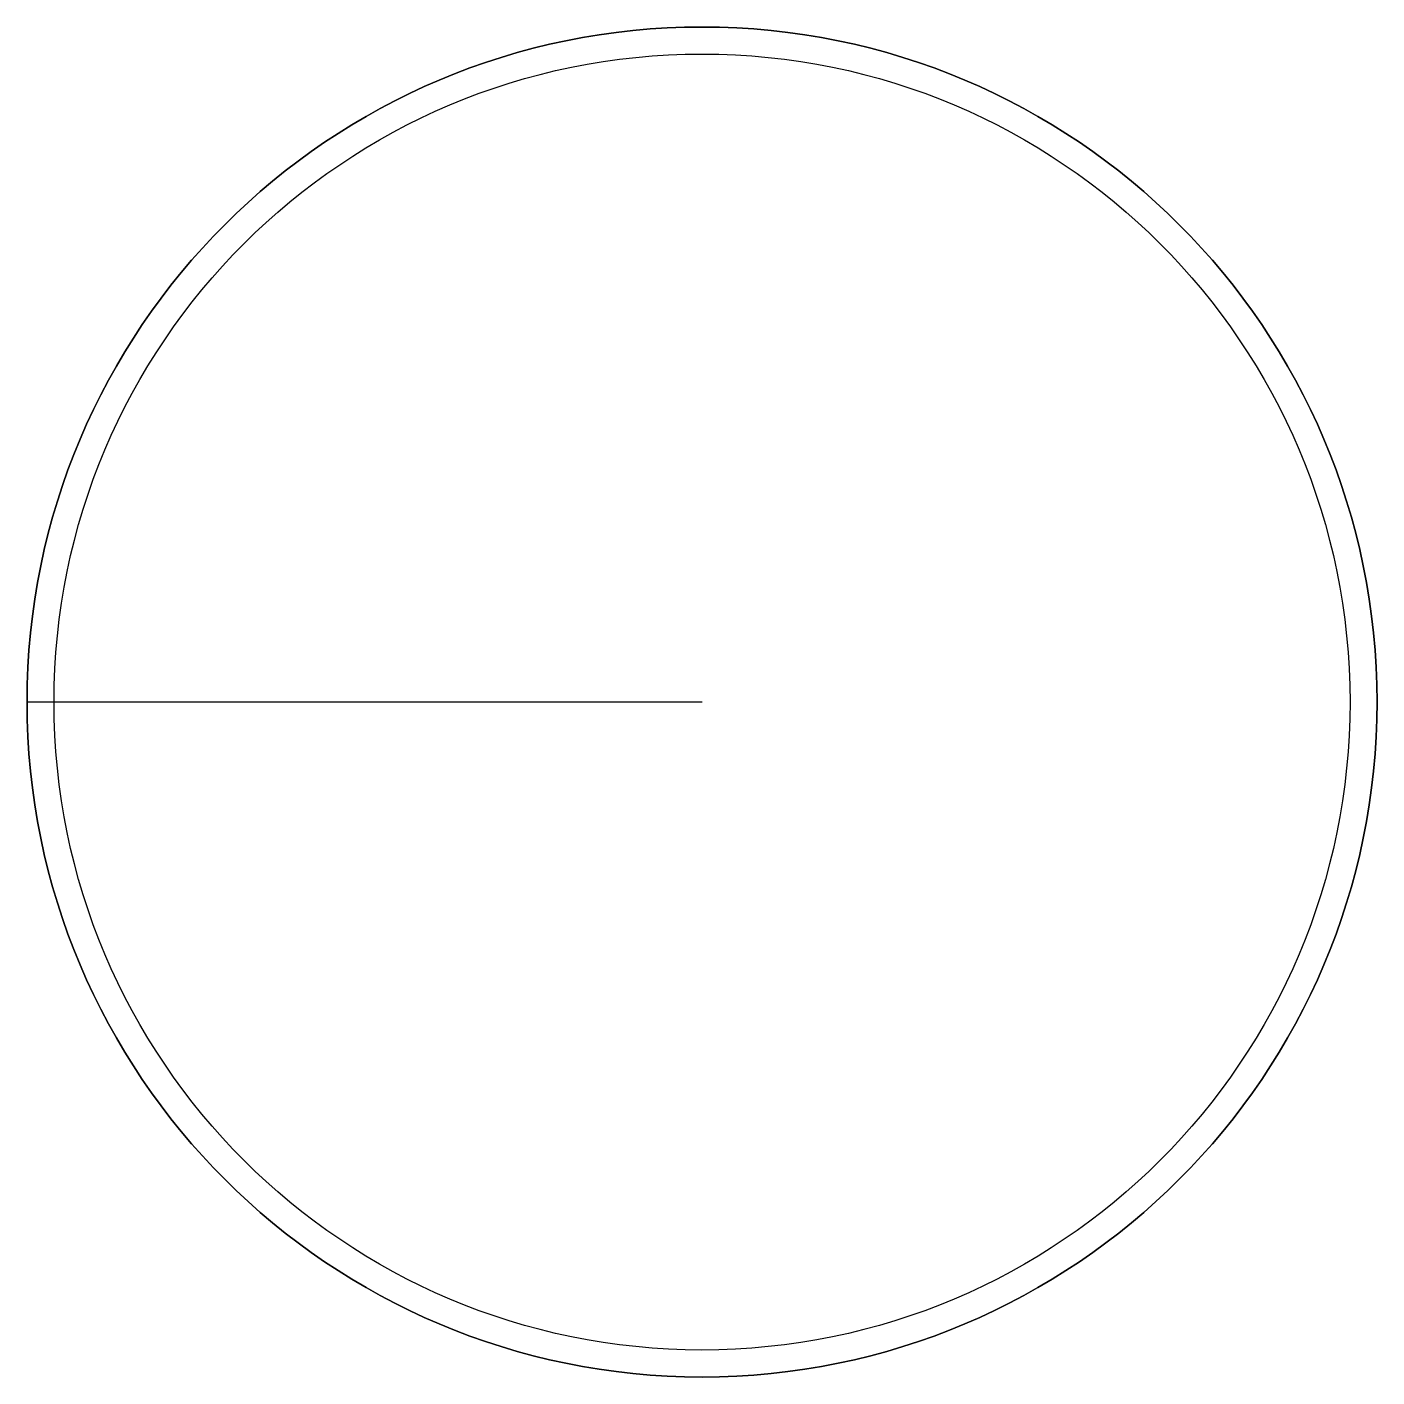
# Model space of a CAD drawing. Header units: millimetres. Extents: x -25 to 25, y -25 to 25.
import ezdxf

# ---------------------------------------------------------------- set-up
doc = ezdxf.new("R2010")
doc.units = ezdxf.units.MM
doc.layers.get('0').update_dxf_attribs({"true_color": 0xc2ced6})

msp = doc.modelspace()

# ---------------------------------------------------------------- linework, layer by layer
msp.add_line((0, 0, 5), (-25, 0))
at = {"extrusion": (0, 0, -1)}
for centre in [(0, 0, -2), (0, 0, -1)]:
    msp.add_circle(centre, 25, dxfattribs=at)
for centre, radius in [((0, 0, 3), 25), ((0, 0), 24)]:
    msp.add_circle(centre, radius)

doc.saveas('drawing.dxf')
